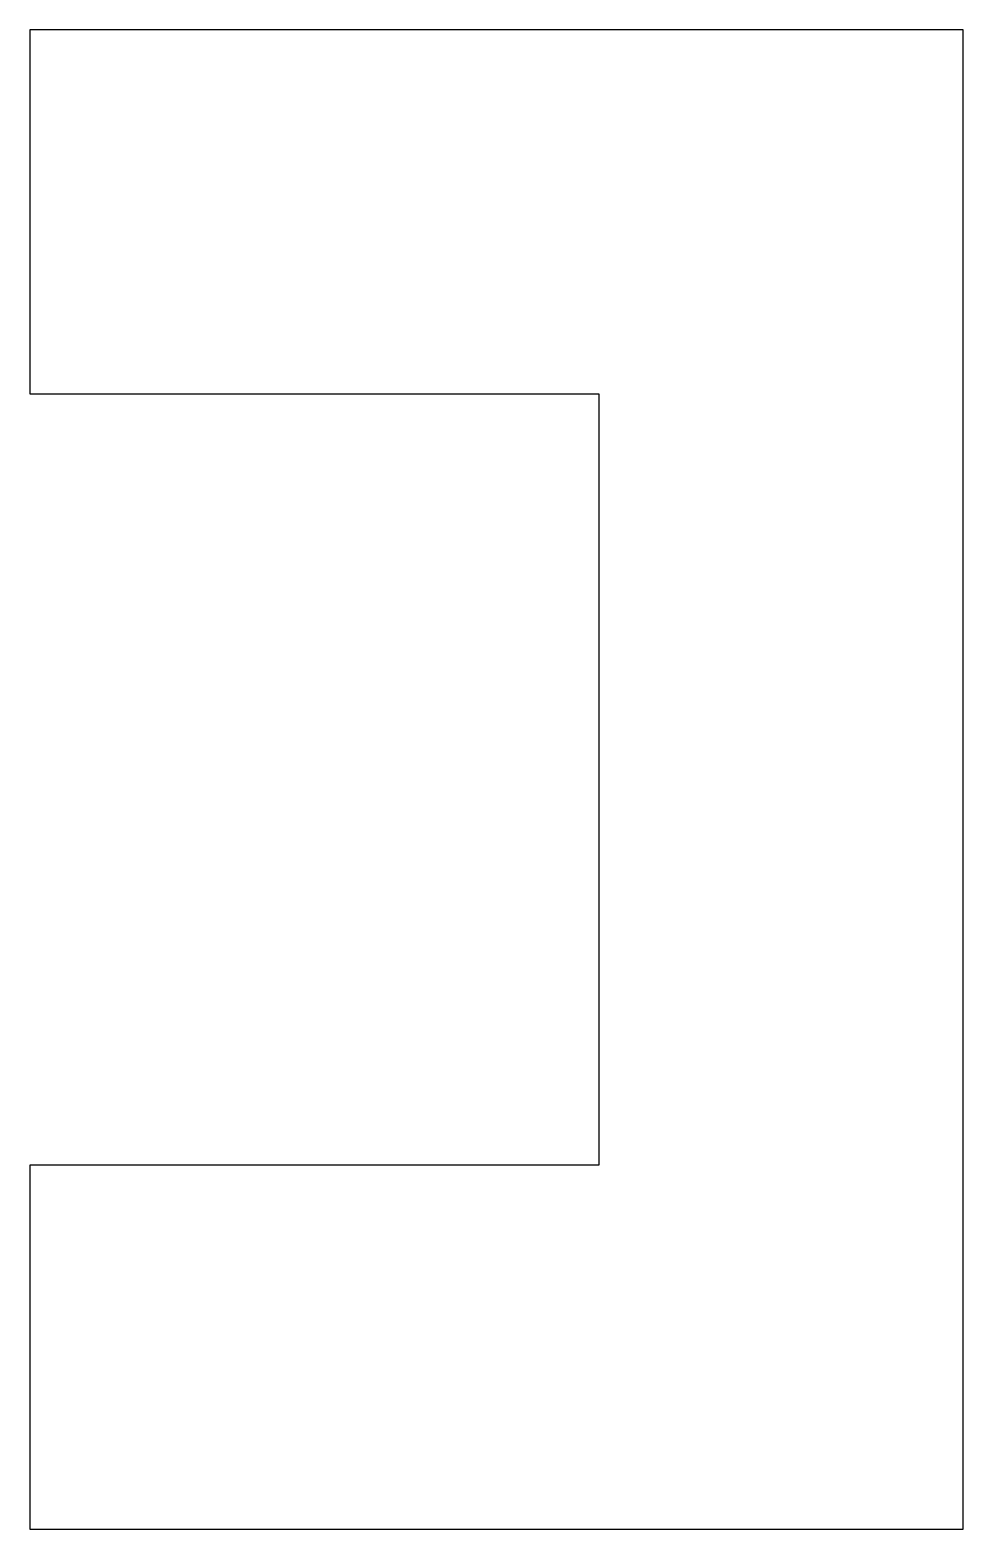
# Model space of a CAD drawing. Header units: millimetres. Extents: x -11 to 45, y -45 to 45.
import ezdxf

# ---------------------------------------------------------------- set-up
doc = ezdxf.new("R2010")
doc.units = ezdxf.units.MM

msp = doc.modelspace()

# ---------------------------------------------------------------- linework, layer by layer
for p, q in [((45, 45, 614), (-11, 45, 614)), ((-11, 45, 614), (-11, 23.15, 614)), ((45, -45, 614), (45, 45, 614)), ((-11, 23.15, 614), (23.15, 23.15, 614)), ((23.15, 23.15, 614), (23.15, -23.15, 614)), ((23.15, -23.15, 614), (-11, -23.15, 614)), ((-11, -23.15, 614), (-11, -45, 614)), ((-11, -45, 614), (45, -45, 614))]:
    msp.add_line(p, q)

doc.saveas('drawing.dxf')
